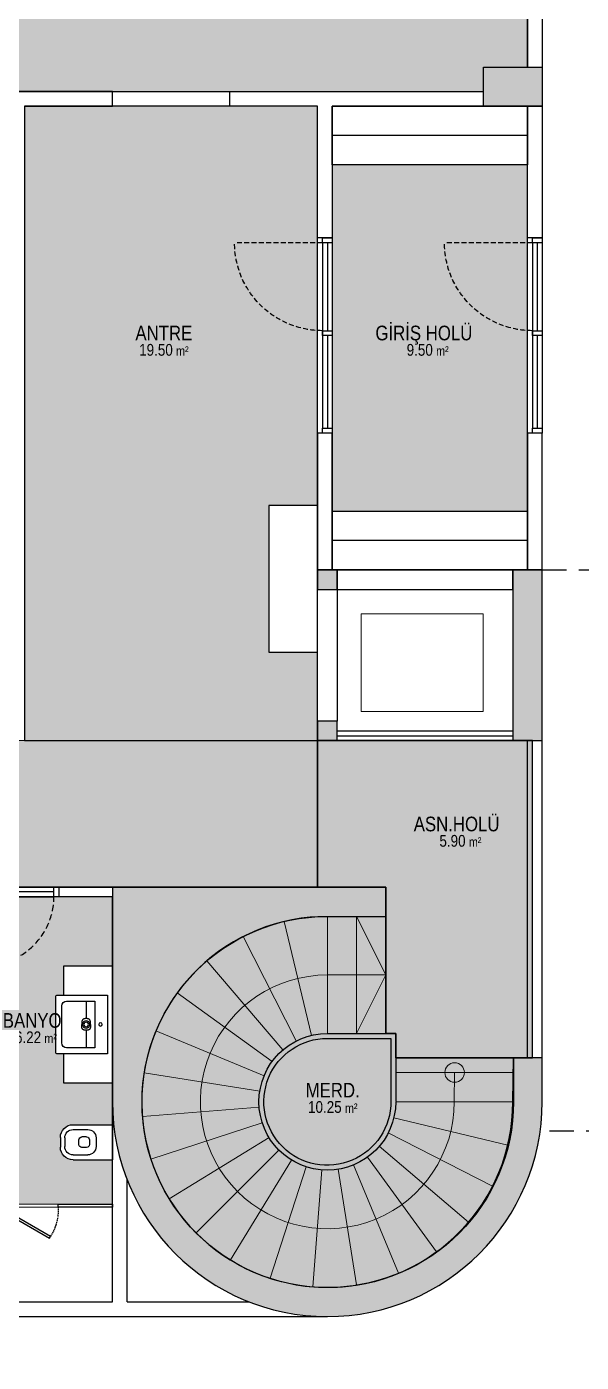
# Model space of a CAD drawing. Header units: metres. Extents: x 325971 to 582574, y 4156069 to 4412673.
# Drawn here: x 470194 to 470762, y 4266799 to 4268167 of the extents above; entities that cross this region are included whole.
import ezdxf
from ezdxf.enums import TextEntityAlignment as Align

# ---------------------------------------------------------------- set-up
doc = ezdxf.new("R2010")
doc.units = ezdxf.units.M
doc.linetypes.add('( Hidden )', pattern=[0.375, 0.25, -0.125])
doc.linetypes.add('GC5102G0200$0$HIDDEN', pattern=[9.524999999999995, 6.349999999999998, -3.174999999999998])
doc.layers.get('0').update_dxf_attribs({"color": 5, "lineweight": 0})
doc.layers.add('0_IFC_Area', color=100, linetype='Continuous', plot=False)
for name, color, linetype in [('0_IFC_Hatch', 250, 'Continuous'), ('0_IFC_Hatch_Structure', 251, 'Continuous'), ('0_IFC_Room_Text(No)_100', 12, 'Continuous'), ('0_IFC_Room_Text(No)_50', 12, 'Continuous'), ('0_IFC_Text_Explanation_100', 231, 'Continuous'), ('1_IFC_Concrete_Section', 50, 'Continuous'), ('1_IFC_Door', 83, 'Continuous'), ('2_IFC_Handrail', 181, 'Continuous'), ('2_IFC_Wall', 130, 'Continuous'), ('3_IFC_Window', 136, 'Continuous'), ('6_IFC_Furniture', 35, 'Continuous'), ('6_IFC_Furniture_WC', 64, 'Continuous'), ('6_IFC_Furniture_Wetspace', 64, 'Continuous')]:
    doc.layers.add(name, color=color, linetype=linetype)
doc.layers.add('1_IFC_Stair', color=210, linetype='Continuous', lineweight=13)
doc.styles.add('IFC_TEXT', font='ARIALN.TTF')

# ---------------------------------------------------------------- blocks, each defined once
blk = doc.blocks.new('*U203')
blk.add_wipeout([(0, -2.8421709430404007e-13), (200.00005551663054, -6.252776074688882e-13), (200.00005551663054, -60.000000000000284), (5.5516997406357405e-05, -59.999999999999915)]).dxf.layer = '6_IFC_Furniture'
at = {"layer": '6_IFC_Furniture', "transparency": 33554687}
blk.add_lwpolyline([(200.0000555166305, -3.766e-13), (200.0000555166305, -60.00000000000038), (5.55169972358e-05, -60), (0, 0)], close=True, dxfattribs=at)
blk.add_lwpolyline([(2.77584986179e-05, -30), (200.0000555166305, -30.00000000000037)], dxfattribs=at)
blk = doc.blocks.new('*U161')
blk.add_wipeout([(3.8141081404319266e-09, 120.60296805912638), (3.614772481341788e-09, -29.397031934528883), (100.00000000358567, -29.397031941247405), (100.0000000038141, 120.60296807141951)]).dxf.layer = '6_IFC_Furniture_WC'
at = {"layer": '6_IFC_Furniture_WC', "color": 252, "lineweight": 0, "true_color": 0x939598}
blk.add_lwpolyline([(100.0000000035856, -29.39703192222804), (3.6147725e-09, -29.39703193452441), (3.8103927e-09, 120.6029680591306), (100.0000000038104, 120.602968071427)], close=True, dxfattribs=at)
at = {"layer": '6_IFC_Furniture_WC'}
for points in [[(100.0000000003055, 65.00000001260196), (99.99999999195057, 120.602968071165), (96.99999999263451, 120.6029680712669), (97.00000000066937, 65.00000001239823)], [(95.2679491931485, 4.000000012540112), (65.26794919314851, 55.96152423960666), (67.00000000243016, 56.96152424046522), (97.00000000065482, 5.000000012394593)], [(100.0000000035856, -29.39703192222804), (99.99999999997088, 5.000000012296368), (97.00000000065482, 5.000000012398231), (97.00000000394945, -29.39703192243177)]]:
    blk.add_lwpolyline(points, close=True, dxfattribs=at)
at = {"layer": '6_IFC_Furniture_WC', "color": 252, "lineweight": 0, "true_color": 0x939598}
blk.add_lwpolyline([(97.0000000004277, 65.00000001241509), (97.0000000004277, 5.0000000123473)], dxfattribs=at)
at = {"layer": '6_IFC_Furniture_WC', "linetype": '( Hidden )', "ltscale": 5}
blk.add_arc((94.6004086507164, 13.95539684855248), 51.10097406901186, 87.30852421577877, 122.6914757824063, dxfattribs=at)
blk = doc.blocks.new('*U210')
blk.add_lwpolyline([(-60, 0), (60, 0)])
blk = doc.blocks.new('*U211')
at = {"layer": '1_IFC_Stair', "color": 0, "linetype": 'ByBlock', "lineweight": -2, "transparency": 16777216}
for p, rotation in [((460733.5585918145, 4281774.63675335), 94.49999999999972), ((460703.5860649904, 4281768.674847083), 107.9999999999997), ((460764.0947547145, 4281773.436984242), 80.99999999999979), ((460793.5071204667, 4281765.141839191), 67.49999999999982), ((460675.8334608461, 4281755.880721331), 121.4999999999997), ((460820.1703570572, 4281750.209709233), 53.99999999999987), ((460651.8343927049, 4281736.961381519), 134.9999999999997), ((460842.6110497872, 4281729.465746249), 40.4999999999999), ((460632.9150528932, 4281712.962313378), 148.4999999999996), ((460859.5891224037, 4281704.056264931), 26.99999999999997), ((460620.1209271409, 4281685.209709234), 161.9999999999996), ((460870.1663639109, 4281675.385397266), 13.49999999999996), ((460614.1590208738, 4281655.23718241), 175.4999999999996), ((460615.3587899818, 4281624.701019509), 188.9999999999995), ((460623.6539350327, 4281595.288653758), 202.4999999999995), ((460638.5860649905, 4281568.625417167), 215.9999999999995), ((460659.3300279763, 4281546.184724437), 229.4999999999995), ((460684.739509293, 4281529.20665182), 242.9999999999994), ((460713.410376958, 4281518.629410313), 256.4999999999994), ((460743.7582742592, 4281515.037499965), 269.9999999999994)]:
    blk.add_blockref('*U210', p, dxfattribs=dict(at, rotation=rotation))
blk.add_blockref('*U210', (460873.7582742592, 4281645.037499965), dxfattribs=at)
blk = doc.blocks.new('IFC_KLOZET')
blk.add_wipeout([(-18.00000001676412, 1.1368683772161603e-13), (18.0000000167638, 1.1368683772161603e-13), (18.0000000167638, -40.35066901128777), (18.00000002793754, -40.35066901128777), (17.95109845348605, -41.26678979272005), (17.901534672537217, -41.80562092652034), (17.595281568151925, -43.49941211996096), (16.509680735746855, -46.27619731116898), (15.178940692162485, -48.37979400387151), (14.466019824586988, -49.212214567955954), (14.192388183362638, -49.54305716671132), (12.920853656049477, -50.63602795963768), (12.189951411664897, -51.17534643816576), (11.50423681873964, -51.59559408066204), (10.02465351267451, -52.33396605432004), (8.684583071500876, -52.80021188546864), (7.643587531955228, -53.06747352280227), (6.849988898165909, -53.21558831620948), (6.194472552705115, -53.290867428023134), (5.313169028321597, -53.346896355295755), (-5.000000027940162, -53.350669011285845), (-6.458690194608753, -53.25735465362186), (-7.802039567906526, -53.02527796434463), (-9.492293207945071, -52.5281662219047), (-9.983191968814964, -52.33526489508628), (-10.977691660042744, -51.86968077971535), (-11.973018469284586, -51.281681481003886), (-13.436692413564685, -50.15020338936477), (-13.706881484574883, -49.95712098491792), (-14.201118257426302, -49.481803388141955), (-15.06010563415268, -48.49611067153187), (-15.974695597323315, -47.21616457333303), (-17.03403965279663, -45.04334704502467), (-17.497259500150342, -43.66800209852952), (-17.75672135692703, -42.48897659852921), (-17.898639616041688, -41.266903804560464), (-18.00000002793786, -40.35066901128777)]).dxf.layer = '6_IFC_Furniture_WC'
at = {"layer": '6_IFC_Furniture_WC'}
for p, q in [((-18.00000001676426, -40.35066901128766), (-18.00000001676426, 0)), ((18.00000001676335, -40.35066901128766), (18.00000001676335, 0)), ((-12.99999994225845, -40.35066901128766), (-12.99999994225845, -25.35066900895936)), ((-5.384205235168792, -26.54709500493527), (-5.384205235168792, -31.34709500586633)), ((4.500000039115093, -16.85066900681704), (-4.499999945983745, -16.85066900681704)), ((2.38420520909085, -23.54709500214131), (-2.38420520909176, -23.54709500214131)), ((5.384205235167883, -26.54709500493527), (5.384205235167883, -31.34709500586633)), ((13.0000000353898, -40.35066901128766), (13.0000000353898, -25.35066900895936)), ((-2.38420520909176, -34.34709500288636), (2.38420520909085, -34.34709500288636)), ((5.000000027939222, -53.35066901175378), (-5.000000027940131, -53.35066901175378)), ((4.500000039115093, -48.85066900756283), (-4.499999945983745, -48.85066900756283))]:
    blk.add_line(p, q, dxfattribs=at)
blk.add_lwpolyline([(18.00000001676335, 0), (-18.00000001676426, 0)], dxfattribs=at)
for centre, radius, start, end in [((-4.499999945983745, -25.35066900895936), 8.499999999998398, 90, 180), ((-2.38420520909176, -26.54709500493527), 2.999999999999435, 90, 180), ((2.38420520909085, -26.54709500493527), 2.999999999999435, 0, 90), ((4.500000039115093, -25.35066900895936), 8.499999999998398, 0, 90), ((-5.000000027940131, -40.35066901128766), 12.99999999999755, 180, 270), ((-4.499999945983745, -40.35066901128766), 8.499999999998398, 180, 270), ((-2.38420520909176, -31.34709500586633), 2.999999999999435, 180, 270), ((2.38420520909085, -31.34709500586633), 2.999999999999435, 270, 0), ((4.500000039115093, -40.35066901128766), 8.499999999998398, 270, 0), ((5.000000027939222, -40.35066901128766), 12.99999999999755, 270, 0)]:
    blk.add_arc(centre, radius, start, end, dxfattribs=at)
blk = doc.blocks.new('*U141')
blk.add_wipeout([(0, 1.1368683772161603e-13), (0, -49.99999999999986), (120, -49.99999999999986), (120, 1.1368683772161603e-13)]).dxf.layer = '6_IFC_Furniture_WC'
at = {"layer": '6_IFC_Furniture_WC'}
blk.add_lwpolyline([(0, 0), (120, 0), (120, -50), (0, -50)], close=True, dxfattribs=at)
blk = doc.blocks.new('IFC_VITRA_DOLAPLI LAVABO_53X60')
blk.add_wipeout([(-30, -2.842170943040401e-14), (-30, -52.00000000000006), (-29.9238795325104, -52.382683432365155), (-29.707106781186216, -52.70710678118664), (-29.382683432364733, -52.92387953251125), (-29.000000000000057, -53), (29.000000000000057, -53), (29.382683432365585, -52.92387953251125), (29.70710678118707, -52.70710678118664), (29.92387953251125, -52.382683432365155), (30, -52.00000000000006), (30, -2.842170943040401e-14)])
at = {"layer": '6_IFC_Furniture_Wetspace'}
for points in [[(30, 0), (-30, 0), (-30, -52, 0.4142135623730951), (-29, -53), (29, -53, 0.4142135623730951), (30, -52)], [(24, -13), (-24, -13), (-24, -42, 0.4142135623730951), (-19, -47), (19, -47, 0.4142135623730951), (24, -42)]]:
    blk.add_lwpolyline(points, format="xyb", close=True, dxfattribs=at)
for points in [[(-5.995459702542575, -22), (-24, -22)], [(24, -22), (5.995503034413559, -22)]]:
    blk.add_lwpolyline(points, dxfattribs=at)
for centre, radius in [((4.5475e-12, -7.249109854853486), 1.74999999999909), ((0, -22), 3.723425792966736), ((-7.3199626058e-06, -22), 2.301478794048307)]:
    blk.add_circle(centre, radius, dxfattribs=at)
for points, knots in [([(1.9268343749e-05, -17.49630081179975), (-0.0614837888497277, -17.49645482542428), (-0.1900752021683729, -17.49677683916843), (-0.3913276047460385, -17.49876561393512), (-0.6093025142981788, -17.50221037845494), (-0.8439677640690206, -17.50755456648494), (-1.187511417524547, -17.51793314414863), (-1.634052328297912, -17.53678418773688), (-2.020729613415824, -17.55968319898147), (-2.288914970714358, -17.57817022831932), (-2.477780492785313, -17.59240512540009), (-2.782253516428681, -17.62126261097182), (-3.199720816437547, -17.68010358162019), (-3.722502598670871, -17.80441281318235), (-4.231593448882449, -18.0119972386824), (-4.655297066999992, -18.28134196234805), (-4.958433114237777, -18.54252312506742), (-5.1900715073034, -18.80148778918283), (-5.360850337512601, -19.04223690893741), (-5.48336826970717, -19.2515177385726), (-5.56813298661018, -19.42135157248594), (-5.623373185085256, -19.54694804615474), (-5.654972443457154, -19.62556051007323), (-5.693756383155232, -19.72695174945147), (-5.758776635331741, -19.91598644791565), (-5.850830360226609, -20.26268648883752), (-5.906081196629202, -20.59228246420298), (-5.936686155873758, -20.84931983388697), (-5.949113541278165, -20.96802117382367), (-5.961255630296363, -21.10196802671726), (-5.974612431075001, -21.27895797391011), (-5.985511323267019, -21.48673372182566), (-5.991424465003547, -21.66739552127865), (-5.993186242248157, -21.76045305129128), (-5.993806562978534, -21.79321855281068), (-5.993806567122192, -21.79321877168559), (-5.993806571265849, -21.79321899056049), (-5.993806575409507, -21.79321920943539), (-5.995111474296209, -21.86214613962375), (-5.99641637318291, -21.9310730698121), (-5.997721272069611, -22.00000000000045)], [0, 0, 0, 0, 0.0212349553296008, 0.0443983281842819, 0.0694884766134174, 0.096503390205209, 0.1254406670464522, 0.1881559288294516, 0.2508090755329629, 0.2591741037995466, 0.2809712610543533, 0.3162015549688685, 0.3647580530801797, 0.4264255781008139, 0.5013326398231471, 0.5533183806652509, 0.5991229142384352, 0.6390491986515265, 0.6729814195986882, 0.7008653533260317, 0.722698880159692, 0.7384817385690214, 0.7482264269858306, 0.751949054191445, 0.775962604533056, 0.8172084186739897, 0.875651283121808, 0.8911564409809745, 0.906586192059926, 0.9168564796088462, 0.9375930609191975, 0.9678647535537788, 0.9886851986500667, 1, 1, 1, 1.000000075583367, 1.000000075583367, 1.000000075583367, 1.023802391115183, 1.023802391115183, 1.023802391115183, 1.023802391115183]), ([(-5.99547237016759, -21.99524357321843), (-5.99537407939897, -22.0321982660671), (-5.995177463929394, -22.10612041125751), (-5.993616678322723, -22.21701731982193), (-5.991089051320159, -22.32794465301595), (-5.987474159141129, -22.43890326475412), (-5.982763975874149, -22.54989400453815), (-5.976920593862814, -22.66091774590041), (-5.96991315048217, -22.77197526412692), (-5.961712509467361, -22.88306769697556), (-5.952275547951103, -22.99419482092526), (-5.94161721439832, -23.10532232003061), (-5.929557213668886, -23.21633986169809), (-5.915699793673411, -23.32709097104862), (-5.899957083813205, -23.43747482126946), (-5.882155023141422, -23.54742618770888), (-5.862141204614999, -23.65688220341417), (-5.839757416849352, -23.76577940618336), (-5.814846569114706, -23.87405433364529), (-5.787252412376801, -23.98164385164591), (-5.756813742751546, -24.08848315082332), (-5.723387167830878, -24.19451564127849), (-5.686768060327267, -24.29963682891412), (-5.646802098936859, -24.40369550321793), (-5.603497359536049, -24.50654178406012), (-5.556831251124094, -24.60798905068259), (-5.506791591738874, -24.70785401922967), (-5.453363359389186, -24.80595242769823), (-5.396532143720833, -24.90210014945524), (-5.336283524437931, -24.99611315054381), (-5.272602104676479, -25.08780645380375), (-5.205482078772547, -25.17699016470487), (-5.134918512757394, -25.26344735916109), (-5.061023278322863, -25.34705277725607), (-4.983927514006609, -25.42772051334805), (-4.903742130873069, -25.50537520115631), (-4.820579466711023, -25.57994348708917), (-4.734551386670318, -25.65135145660361), (-4.645769646173903, -25.71952573700583), (-4.554346709604033, -25.78439123925364), (-4.460392126127771, -25.84587908354024), (-4.268770081886032, -25.96124695627987), (-3.966899667236248, -26.10711390915276), (-3.543583741357906, -26.24775995758), (-3.108129213402207, -26.34226273885906), (-2.666221400861104, -26.40055985339177), (-2.309027688738751, -26.42931359419617), (-1.976223360323274, -26.45191192771335), (-1.682864469672495, -26.46941045171025), (-1.374104184673342, -26.48438067444977), (-1.08465714921931, -26.49589817589049), (-0.8071128849533123, -26.50455495574761), (-0.5173604038091071, -26.51078213838082), (-0.2509016764042826, -26.51432304653599), (-0.0810282259608357, -26.51485151865836), (1.94921176444e-05, -26.51510365611375)], [0, 0, 0, 0, 0.0124438940510626, 0.0248920846544651, 0.037345769150034, 0.0498062431478201, 0.0622749029851304, 0.0747532480681365, 0.0872428830862346, 0.099745520087055, 0.1122629803997927, 0.1247971963944686, 0.1373369608700904, 0.1498650516969101, 0.1623799518520216, 0.1748811636406772, 0.1873692461611463, 0.1998459062813405, 0.2123140890096674, 0.2247780659246576, 0.2372435200183871, 0.2497176250033635, 0.2622099333292449, 0.2747218084346333, 0.2872470421497928, 0.2997802017175411, 0.3123167842414514, 0.3248533130837252, 0.3373874373588412, 0.3499180340025276, 0.3624453115912973, 0.374970914739291, 0.3874946340561988, 0.4000143979025218, 0.4125346313921105, 0.4250595098950308, 0.4375928327144618, 0.4501380746423366, 0.4626984382880807, 0.4752769068876323, 0.4878762973387511, 0.5004993132417545, 0.5505841849454517, 0.6003522535897308, 0.6503780167082304, 0.7003983585583127, 0.75033837439731, 0.7710264580280494, 0.8127244129193433, 0.8492951662604649, 0.8751171947189286, 0.9102677115003448, 0.9427976939362444, 0.9727084110946908, 1, 1, 1, 1]), ([(2.45276096393e-05, -17.49630084825367), (0.0563090846362684, -17.49643324365661), (0.167415065358, -17.49669459280449), (0.3318758956002057, -17.49814900535603), (0.4919434257481044, -17.50029728226673), (0.6476173432938594, -17.50314057624109), (0.7988995705336494, -17.50659357333234), (0.9457946538095711, -17.51061439187379), (1.133485965397085, -17.51659567795923), (1.362423853051041, -17.52532836418595), (1.637374996296784, -17.53813504118489), (1.908792109221394, -17.553218005502), (2.180675329516816, -17.57029288708918), (2.449699616119687, -17.58982178467886), (2.709977696925307, -17.61445171857394), (2.980559651843577, -17.64848671118398), (3.33805057047175, -17.70966711230176), (3.697849659154599, -17.80451103642735), (4.036270625658289, -17.93475109495102), (4.282320345599146, -18.0526146957568), (4.519230284342484, -18.19368485870382), (4.813093910766838, -18.40726117182976), (5.141229321029641, -18.72429037450092), (5.402455635274236, -19.09810626835588), (5.570275468613544, -19.4200636900573), (5.67797289785085, -19.6755440295592), (5.763146328036782, -19.93219718262025), (5.831095746318169, -20.19336330329861), (5.882714486013355, -20.45104856546732), (5.922134540033766, -20.71658024463159), (5.946796997949604, -20.93867358212356), (5.962520090043653, -21.11738748337848), (5.972747775681455, -21.25692195808278), (5.981672564586915, -21.41161441251643), (5.989480841339172, -21.59220821229292), (5.992320468709294, -21.72283356555908), (5.993850547883084, -21.79321855155468)], [0, 0, 0, 0, 0.0194326115362121, 0.0383600667144663, 0.056783004893224, 0.0747017709888953, 0.0921162493115008, 0.1090276205151894, 0.1254370877646318, 0.1569506683486159, 0.18812650971766, 0.220467658884365, 0.2508027699416388, 0.2821805163734812, 0.3135909054905586, 0.3410564583619223, 0.3763159281343518, 0.4387756280463118, 0.4690863587083989, 0.5014121304863208, 0.5328488095858308, 0.5641465417197792, 0.626695565446085, 0.689351020801489, 0.7206599801458105, 0.7519388122075709, 0.7849680358134665, 0.8139343531804974, 0.8450615562482973, 0.8756556496261246, 0.9065887148475207, 0.9221981191464433, 0.9375947455312118, 0.9548913168172569, 0.9756940444198091, 1, 1, 1, 1]), ([(5.995516339292407, -21.99524357321843), (5.995410655353225, -22.03307106604098), (5.99519942666393, -22.10867623151898), (5.993572097421747, -22.22160833301223), (5.990981541709516, -22.33346440481273), (5.987319188339824, -22.44388217540154), (5.982159417313596, -22.56416454292685), (5.975121389261403, -22.69333909693705), (5.966172219093095, -22.82624512231905), (5.955023738714771, -22.96458643038977), (5.937362832589315, -23.15385070032971), (5.908798792220295, -23.39063232173521), (5.863383075517958, -23.66072872705718), (5.804049299277721, -23.92772598682404), (5.726677274760731, -24.19452066250278), (5.62741166613614, -24.45906390783966), (5.50871907891269, -24.71140901049421), (5.368907265669804, -24.95285716210219), (5.207431760516556, -25.18082603526182), (5.02406829910069, -25.39198460387434), (4.821488149454125, -25.58457220127775), (4.601266115742873, -25.75655944202345), (4.36593216154597, -25.90691037335091), (4.159190979109553, -26.01391241710553), (3.989236789602728, -26.08852099269325), (3.817475582433871, -26.15578687799598), (3.597342197593206, -26.22758054317728), (3.330881354449957, -26.29491102055954), (3.056684230060454, -26.3470623901294), (2.780566773978534, -26.38550786208543), (2.500058804296713, -26.41411140403852), (2.198332664983354, -26.43729610063065), (1.865863014444585, -26.45899724054516), (1.495846492667624, -26.4791153335409), (1.156038043483931, -26.49346938455756), (0.8406787244475707, -26.50357884477307), (0.5324836651607256, -26.51072242966348), (0.2481105999077044, -26.51438875061013), (0.0626117953552239, -26.51492329587973), (2.20961765081e-05, -26.51510365837657)], [0, 0, 0, 0, 0.012738003601395, 0.0254592307938195, 0.0380319235337469, 0.050414089084248, 0.0626611473052357, 0.0785724831027691, 0.0939756307854064, 0.1075159614722992, 0.1253074710082944, 0.157983920508981, 0.1878027569021839, 0.2175004494845351, 0.2500398560890576, 0.2812608127628924, 0.3125507785512961, 0.3438374791786948, 0.37509331541419, 0.4064789913807988, 0.437860428215051, 0.4690727008075596, 0.5004262701558917, 0.53176644581714, 0.547352784541913, 0.5629141004380938, 0.5938672203132423, 0.6252487989268133, 0.6554003736580535, 0.6878107422860747, 0.7190947458595903, 0.7503345094083734, 0.7897088987241186, 0.8312872869413928, 0.875115198971917, 0.9042350726747418, 0.9375349235873901, 0.9789234741905241, 0.9999999999999998, 0.9999999999999998, 0.9999999999999998, 0.9999999999999998])]:
    blk.add_open_spline(points, degree=3, knots=knots, dxfattribs=at)
blk = doc.blocks.new('*U36')
at = {"layer": '1_IFC_Door'}
for points in [[(0, 75), (-10.00000000000818, 75), (-10.00000000000818, 80), (0, 80), (0, 75)], [(-5, 75), (-5, 5), (0, 5), (0, 75)]]:
    blk.add_lwpolyline(points, dxfattribs=at)
blk.add_lwpolyline([(-10.00000000000818, 5), (0, 5), (0, 0), (-10.00000000000818, 0)], close=True, dxfattribs=at)
at = {"layer": '1_IFC_Door', "linetype": 'GC5102G0200$0$HIDDEN'}
blk.add_lwpolyline([(0, 5), (70, 5)], dxfattribs=at)
blk.add_arc((0, 5), 70, 0, 90, dxfattribs=at)
blk = doc.blocks.new('*U196')
blk.add_wipeout([(-1.1641718431285118e-10, -5.684341886080802e-14), (-199.99999999985883, -8.526512829121202e-14), (-199.99999999985883, -10.000000000000199), (-1.1641274431285118e-10, -10.000000000000142)]).dxf.layer = '3_IFC_Window'
at = {"layer": '3_IFC_Window'}
for points in [[(-194.9999999998591, -9.99999999999991), (-194.9999999998591, 9.14e-14), (-199.9999999998591, 9.14e-14), (-199.9999999998591, -9.99999999999991)], [(-95.00000000011639, -9.999999999999938), (-95.00000000011639, 6.24e-14), (-100.0000000001164, 6.24e-14), (-100.0000000001164, -9.999999999999938)], [(-1.164153e-10, -10), (-1.164153e-10, 0), (-5.000000000116415, 0), (-5.000000000116415, -10)]]:
    blk.add_lwpolyline(points, close=True, dxfattribs=at)
for points in [[(-5.000000000116415, 0), (-194.9999999998591, 9.14e-14)], [(-100.0000000001164, -5), (-194.9999999998591, -4.999999999999908)], [(-5.000000000116415, -10), (-194.9999999998591, -9.99999999999991)], [(-5.000000000116415, -5), (-95.00000000011639, -4.999999999999937)]]:
    blk.add_lwpolyline(points, dxfattribs=at)
at = {"layer": '3_IFC_Window', "linetype": '( Hidden )', "ltscale": 20}
blk.add_lwpolyline([(-5.000000000116415, -10), (-5.000000000116415, -100)], dxfattribs=at)
blk.add_arc((-5.00000000011655, -10.00000000000016), 89.99999999999984, 179.9999999999999, 270.0000000000001, dxfattribs=at)
blk = doc.blocks.new('*U204')
blk.add_wipeout([(0, 0), (150.00000000000003, 0), (150.00000000000003, -49.99999999995646), (0, -49.99999999995646)]).dxf.layer = '6_IFC_Furniture'
at = {"layer": '6_IFC_Furniture', "transparency": 33554687}
blk.add_lwpolyline([(0, -49.99999999995635), (0, 0), (150, 0), (150, -49.99999999995635)], close=True, dxfattribs=at)
blk = doc.blocks.new('0_IFC_ROOM_TEXT_50')
at = {"layer": '0_IFC_Room_Text(No)_100', "insert": (13.22331008536275, -38.4527325964882), "char_height": 9.625, "attachment_point": 1, "style": 'IFC_TEXT'}
blk.add_mtext_dynamic_manual_height_columns('m²', width=16.69487349254196, gutter_width=6.875, heights=[0], dxfattribs=at)
at = {"layer": '0_IFC_Room_Text(No)_100', "style": 'IFC_TEXT'}
blk.add_attdef('ROOM_NAME', text='', height=13.475, dxfattribs=at).set_placement((0.6849643505411223, -24.84347337583313), align=Align.MIDDLE_CENTER)
blk.add_attdef('AREA', text='', height=9.625, dxfattribs=at).set_placement((9.849994887597857, -48.09824016774655), align=Align.RIGHT)
at = {"layer": '0_IFC_Text_Explanation_100', "style": 'IFC_TEXT', "flags": 1}
for tag, p in [('DÖŞEME:', (-41.0869077196694, -62.82120696248603)), ('DUVAR:', (-41.0869077196694, -73.915108784131)), ('TAVAN:', (-41.0869077196694, -85.1803092295013))]:
    blk.add_attdef(tag, p, '', height=7.700000000000002, dxfattribs=at)
blk = doc.blocks.new('A$C329c9356')
at = {"layer": '0_IFC_Area'}
for points in [[(-1344.207294926105, -564.9998443443328), (-1319.207294926164, -565.0000000009312), (-1319.207294926164, -589.9998443443328), (-994.9999999991268, -589.9998443443328), (-994.9999999991268, -564.9998443443328), (-934.9999999991268, -564.9998443443328), (-934.9999999991268, -589.9998443443328), (-59.99999999988358, -589.9998443443328), (-59.99999999988358, -564.9998443443328), (-14.99999999976717, -564.9998443443328), (-14.99999999988358, -40), (-60, -40), (-60, -15.00000000186264), (-950.0000000018626, -15.00000000093132), (-950.0000000018626, -40.00000000279396), (-1010.000000001746, -40.00000000279396), (-1010.000000001746, -15.00000000279397), (-1299.207294926164, -15.00000000186264), (-1299.207294926164, -40.00000000279396), (-1344.207294926105, -40.00000000279396)], [(-530.0000000003492, -1255.000000003725), (-230.0000000000582, -1255.000000003725), (-229.9999999993597, -604.9993585692717), (-229.9999999993597, -604.9993585692717), (-529.9999999995925, -604.9998443443328)], [(-214.9999999987194, -1080.000000000931), (-14.99999999947613, -1080.000000000931), (-14.99999999965075, -604.9993585692717), (-14.99999999965075, -604.9993585692717), (-214.9999999988359, -604.9998443443328)], [(-985.0001225291634, -1405.000000004656), (-230, -1405.000000004656), (-229.9999999991269, -1255.000000001863), (-985.0001225126908, -1255.305810401216)], [(-159.9943784890929, -1555.000000004656), (-150.003017855226, -1555.000000004656), (-150.003017855226, -1579.998949741945), (-10.00000307778828, -1579.998949743807), (-10.00000265560811, -1255.000000002794), (-229.9999999995343, -1255.000000002794), (-229.9999999995343, -1405.000000004656), (-159.9999999998253, -1405.000000003725)], [(-590.0000000116997, -1830.000000004656), (-439.9999987746705, -1830.000000004656), (-439.9999987746705, -1415.000000002794), (-589.9999999961001, -1415.305810402147)]]:
    blk.add_lwpolyline(points, close=True, dxfattribs=at)
blk.add_lwpolyline([(-150.003017855226, -1555.000000004656), (-159.9943784890929, -1555.000000004656), (-159.9999999998253, -1435.000000005588), (-237.423675389553, -1435.839279370382, 2.265710882345429), (-29.99999999935972, -1625.000000004656), (-29.39348021266051, -1579.998949742876), (-150.003017855226, -1579.998949741945)], format="xyb", close=True, dxfattribs=at)
ref = blk.add_blockref('0_IFC_ROOM_TEXT_50', (-388.1245337278233, -812.5304464669898))
ref.add_attrib('ROOM_NAME', 'ANTRE', dxfattribs={"layer": '0_IFC_Room_Text(No)_50', "height": 14.99999999999998, "style": 'IFC_TEXT'}).set_placement((-387.4395693770493, -837.3739198427648), align=Align.MIDDLE_CENTER)
ref.add_attrib('AREA', '19.50', dxfattribs={"layer": '0_IFC_Room_Text(No)_100', "height": 11.99999999999999, "style": 'IFC_TEXT'}).set_placement((-378.274538840109, -860.6286866348236), align=Align.RIGHT)
ref = blk.add_blockref('0_IFC_ROOM_TEXT_50', (-121.8326828157296, -812.5304464669898))
ref.add_attrib('ROOM_NAME', 'GİRİŞ HOLÜ', dxfattribs={"layer": '0_IFC_Room_Text(No)_50', "height": 14.99999999999998, "style": 'IFC_TEXT'}).set_placement((-121.1477184649557, -837.3739198427648), align=Align.MIDDLE_CENTER)
ref.add_attrib('AREA', '9.50', dxfattribs={"layer": '0_IFC_Room_Text(No)_100', "height": 11.99999999999999, "style": 'IFC_TEXT'}).set_placement((-111.9826879280154, -860.6286866348236), align=Align.RIGHT)
ref = blk.add_blockref('0_IFC_ROOM_TEXT_50', (-88.30080420727609, -1315.540935899131))
ref.add_attrib('ROOM_NAME', 'ASN.HOLÜ', dxfattribs={"layer": '0_IFC_Room_Text(No)_50', "height": 14.99999999999998, "style": 'IFC_TEXT'}).set_placement((-87.61583985650213, -1340.384409274906), align=Align.MIDDLE_CENTER)
ref.add_attrib('AREA', '5.90', dxfattribs={"layer": '0_IFC_Room_Text(No)_100', "height": 11.99999999999999, "style": 'IFC_TEXT'}).set_placement((-78.45080931956181, -1363.639176066965), align=Align.RIGHT)
ref = blk.add_blockref('0_IFC_ROOM_TEXT_50', (-522.9518103282898, -1516.793633195571))
ref.add_attrib('ROOM_NAME', 'BANYO', dxfattribs={"layer": '0_IFC_Room_Text(No)_50', "height": 14.99999999999998, "style": 'IFC_TEXT'}).set_placement((-522.2668459775158, -1541.637106571346), align=Align.MIDDLE_CENTER)
ref.add_attrib('AREA', '6.22', dxfattribs={"layer": '0_IFC_Room_Text(No)_100', "height": 11.99999999999999, "style": 'IFC_TEXT'}).set_placement((-513.1018154405755, -1564.891873363405), align=Align.RIGHT)
ref = blk.add_blockref('0_IFC_ROOM_TEXT_50', (-215.1974933909369, -1588.225960295647))
ref.add_attrib('ROOM_NAME', 'MERD.', dxfattribs={"layer": '0_IFC_Room_Text(No)_50', "height": 14.99999999999998, "style": 'IFC_TEXT'}).set_placement((-214.5125290401629, -1613.069433671422), align=Align.MIDDLE_CENTER)
ref.add_attrib('AREA', '10.25', dxfattribs={"layer": '0_IFC_Room_Text(No)_100', "height": 11.99999999999999, "style": 'IFC_TEXT'}).set_placement((-205.3474985032226, -1636.324200463481), align=Align.RIGHT)
blk = doc.blocks.new('A$C72af3929')
at = {"layer": '0_IFC_Hatch', "true_color": 0x939598}
h = blk.add_hatch(color=252, dxfattribs=at)
h.dxf.hatch_style = 1
h.paths.add_polyline_path([(184.6707065342925, -1765.00000077486), (229.6693707285449, -1764.999999999069), (229.6728422351298, -1790.000056360848), (699.2072937026969, -1789.999943641945), (699.2072961512604, -1375), (334.2071601520875, -1375.000000001862), (334.2071601538337, -1395.000000005588), (184.6707065592636, -1395.000000003725)])
h.paths.add_polyline_path([(-44.99999999994179, -524.9998443415388), (-20, -524.9999999981374), (-20, -549.9998443415388), (304.2072949270369, -549.9998443415388), (304.2072949270369, -524.9998443415388), (364.2072949270369, -524.9998443415388), (364.2072949270369, -549.9998443415388), (1239.20729492628, -549.9998443415388), (1239.20729492628, -524.9998443415388), (1284.207294926396, -524.9998443415388), (1284.20729492628, 2.7939677e-09), (1239.207294926164, 2.7939677e-09), (1239.207294926164, 25.00000000093133), (349.2072949243011, 25.00000000186265), (349.2072949243011, 0), (289.2072949244175, 0), (289.2072949244175, 25), (0, 25.00000000093133), (0, 0), (-44.99999999994179, 0)])
h.paths.add_polyline_path([(769.2072949258145, -1215.000000000931), (1069.207294926105, -1215.000000000931), (1069.207294926804, -564.9993585664779), (769.2072949265711, -564.9998443415388)])
h.paths.add_polyline_path([(1139.212916437071, -1515.000000001863), (1149.204277070937, -1515.000000001863), (1149.204277070937, -1539.998949739151), (1289.207291848375, -1539.998949741013), (1289.207292270555, -1215), (1069.207294926629, -1215), (1069.207294926629, -1365.000000001862), (1139.207294926338, -1365.000000000931)])
h.paths.add_polyline_path([(314.2071723970003, -1365.000000001862), (1069.207294926163, -1365.000000001862), (1069.207294927037, -1214.999999999069), (314.207172413473, -1215.305810398422)])
at = {"layer": '0_IFC_Hatch', "true_color": 0xc7c8ca}
h = blk.add_hatch(color=9, dxfattribs=at)
h.dxf.hatch_style = 1
edge = h.paths.add_edge_path()
edge.add_line((1149.204277070937, -1515.000000001863), (1139.212916437071, -1515.000000001863))
edge.add_line((1139.212916437071, -1515.000000001863), (1139.207294926338, -1395.000000002794))
edge.add_line((1139.207294926338, -1395.000000002794), (1061.783619536611, -1395.839279367588))
edge.add_arc((1079.221697330009, -1585.022897213697), 189.9855989766003, 95.26638075918343, 360.0069053318517)
edge.add_line((1269.207294926804, -1585.000000001862), (1269.813814713503, -1539.998949740082))
edge.add_line((1269.813814713503, -1539.998949740082), (1149.204277070937, -1539.998949739151))
edge.add_line((1149.204277070937, -1539.998949739151), (1149.204277070937, -1515.000000001863))
h.paths.add_polyline_path([(709.207294914464, -1790.000000001862), (859.2072961514931, -1790.000000001862), (859.2072961514931, -1375), (709.2072949300637, -1375.305810399353)])
h.paths.add_polyline_path([(1084.207294927444, -1039.999999998137), (1284.207294926688, -1039.999999998137), (1284.207294926513, -564.9993585664779), (1084.207294927328, -564.9998443415388)])
h.paths.add_polyline_path([(-45, -929.9998443415388), (759.2072949266293, -929.9998443415388), (759.2072949266293, -1199.999806095846), (759.2072949266293, -1205.000000000931), (349.2080178671749, -1205.000000000931), (349.2080178671749, -1174.999806093983), (289.2080178672913, -1174.999806093983), (289.2080178672913, -1199.999806093983), (-20, -1199.999806094915), (-20, -1155.000013877637), (-45, -1155.000013877637)])
h.paths.add_polyline_path([(-45, -914.9998443415388), (759.2072949266293, -914.9998443415388), (759.2072949266293, -564.9998443406075), (-20, -564.9998443415388), (-20, -589.99984434247), (-45, -589.99984434247)])
at = {"layer": '0_IFC_Area'}
for points in [[(-44.99999999994179, -524.9998443415388), (-20, -524.9999999981374), (-20, -549.9998443415388), (304.2072949270369, -549.9998443415388), (304.2072949270369, -524.9998443415388), (364.2072949270369, -524.9998443415388), (364.2072949270369, -549.9998443415388), (1239.20729492628, -549.9998443415388), (1239.20729492628, -524.9998443415388), (1284.207294926396, -524.9998443415388), (1284.20729492628, 2.7939677e-09), (1239.207294926164, 2.7939677e-09), (1239.207294926164, 25.00000000093133), (349.2072949243011, 25.00000000186265), (349.2072949243011, 0), (289.2072949244175, 0), (289.2072949244175, 25), (0, 25.00000000093133), (0, 0), (-44.99999999994179, 0)], [(769.2072949258145, -1215.000000000931), (1069.207294926105, -1215.000000000931), (1069.207294926804, -564.9993585664779), (1069.207294926804, -564.9993585664779), (769.2072949265711, -564.9998443415388)], [(1084.207294927444, -1039.999999998137), (1284.207294926688, -1039.999999998137), (1284.207294926513, -564.9993585664779), (1284.207294926513, -564.9993585664779), (1084.207294927328, -564.9998443415388)], [(314.2071723970003, -1365.000000001862), (1069.207294926163, -1365.000000001862), (1069.207294927037, -1214.999999999069), (314.207172413473, -1215.305810398422)], [(1139.212916437071, -1515.000000001863), (1149.204277070937, -1515.000000001863), (1149.204277070937, -1539.998949739151), (1289.207291848375, -1539.998949741013), (1289.207292270555, -1215), (1069.207294926629, -1215), (1069.207294926629, -1365.000000001862), (1139.207294926338, -1365.000000000931)], [(709.207294914464, -1790.000000001862), (859.2072961514931, -1790.000000001862), (859.2072961514931, -1375), (709.2072949300637, -1375.305810399353)]]:
    blk.add_lwpolyline(points, close=True, dxfattribs=at)
blk.add_lwpolyline([(1149.204277070937, -1515.000000001863), (1139.212916437071, -1515.000000001863), (1139.207294926338, -1395.000000002794), (1061.783619536611, -1395.839279367588, 2.265710882345429), (1269.207294926804, -1585.000000001862), (1269.813814713503, -1539.998949740082), (1149.204277070937, -1539.998949739151)], format="xyb", close=True, dxfattribs=at)

msp = doc.modelspace()

# ---------------------------------------------------------------- hatches: boundary and pattern name
at = {"layer": '0_IFC_Hatch_Structure'}
h = msp.add_hatch(color=256, dxfattribs=at)
h.dxf.hatch_style = 1
h.paths.add_polyline_path([(470491.5627847694, 4267590.472921675), (470511.5627847694, 4267590.472921675), (470511.5627847694, 4267610.472921675), (470491.5627847694, 4267610.472921675)])
h = msp.add_hatch(color=256, dxfattribs=at)
h.dxf.hatch_style = 1
h.paths.add_polyline_path([(470691.5627847694, 4267435.472921674), (470721.5627847694, 4267435.472921674), (470721.5627847694, 4267610.472921673), (470691.5627847694, 4267610.472921673)])
h = msp.add_hatch(color=256, dxfattribs=at)
h.dxf.hatch_style = 1
h.paths.add_polyline_path([(470491.5627847694, 4267435.472921672), (470511.5627847694, 4267435.472921672), (470511.5627847694, 4267455.472921672), (470491.5627847694, 4267455.472921672)])

# ---------------------------------------------------------------- linework, layer by layer
msp.add_circle((454272.4685236662, 4284370.754810132, -128301.8247070312), 128301.8907024693)
at = {"layer": '0_IFC_Hatch_Structure', "linetype": '( Hidden )', "ltscale": 100}
msp.add_lwpolyline([(470721.5627847694, 4267610.472921673), (471991.5627847692, 4267610.472921672), (471991.5627847692, 4267035.472921672), (470721.5627847696, 4267035.472921671)], dxfattribs=at)
at = {"layer": '1_IFC_Concrete_Section'}
for points in [[(470491.5627847694, 4267590.472921675), (470511.5627847694, 4267590.472921675), (470511.5627847694, 4267610.472921675), (470491.5627847694, 4267610.472921675)], [(470691.5627847694, 4267435.472921674), (470721.5627847694, 4267435.472921674), (470721.5627847694, 4267610.472921673), (470691.5627847694, 4267610.472921673)], [(470491.5627847694, 4267435.472921672), (470511.5627847694, 4267435.472921672), (470511.5627847694, 4267455.472921672), (470491.5627847694, 4267455.472921672)]]:
    msp.add_lwpolyline(points, close=True, dxfattribs=at)
at = {"layer": '1_IFC_Stair'}
msp.add_lwpolyline([(470661.19189026, 4267565.472921673), (470661.19189026, 4267465.472921673), (470536.1918902601, 4267465.472921673), (470536.1918902601, 4267565.472921673)], close=True, dxfattribs=at)
for points in [[(470501.5627847696, 4267135.472921672), (470501.5627847696, 4267255.472921672)], [(470531.5627847696, 4267135.472921672), (470531.5627847696, 4267255.47292167)], [(470531.5627847696, 4267135.472921672), (470561.5627847696, 4267195.47292167), (470531.5627847693, 4267255.47292167)], [(470561.5627847696, 4267135.472921672), (470561.5627847696, 4267255.47292167)], [(470571.5627847694, 4267095.472921671), (470692.1693045562, 4267095.472921671)]]:
    msp.add_lwpolyline(points, dxfattribs=at)
msp.add_lwpolyline([(470561.5627847696, 4267195.472921671), (470501.5627847696, 4267195.472921671, 2.414213562374623), (470631.5627847696, 4267065.472921671), (470631.8660446629, 4267095.472921671)], format="xyb", dxfattribs=at)
msp.add_circle((470631.8660446628, 4267095.472921671), 10, dxfattribs=at)
at = {"layer": '2_IFC_Handrail'}
for points in [[(470571.5627847694, 4267065.47292167, -2.414213562348962), (470501.5627847696, 4267135.472921672), (470571.5597669136, 4267135.472921672)], [(470566.5597669137, 4267066.099269923, -2.430759980710714), (470501.5627847696, 4267130.472921671), (470566.5597669137, 4267130.472921671), (470566.5597669137, 4267105.473971933)]]:
    msp.add_lwpolyline(points, format="xyb", dxfattribs=at)
for points in [[(470571.5597669136, 4267135.472921672), (470571.5597669136, 4267066.099269924)], [(470566.5597669137, 4267105.473971933), (470566.5597669137, 4267066.099269924)]]:
    msp.add_lwpolyline(points, dxfattribs=at)
at = {"layer": '2_IFC_Wall'}
for points in [[(470706.5627847691, 4268650.472921676), (470706.5627847691, 4268125.473077332)], [(470721.5627847689, 4268650.472921676), (470721.562784769, 4268125.473077332)], [(470191.5627847692, 4268085.473077332), (470281.5627847697, 4268085.473077332), (470281.5627847697, 4268100.473077332), (469786.5627847698, 4268100.473077332)], [(470706.5627847697, 4267110.473971933), (470706.5627847697, 4267435.472921674)], [(470721.5627847697, 4267110.473971933), (470721.5627847697, 4267435.472921674)], [(470296.5627847699, 4266860.472921671), (470296.5627847699, 4266985.629324558)], [(470296.5627847699, 4266860.472921671), (470421.7191876562, 4266860.472921671)]]:
    msp.add_lwpolyline(points, dxfattribs=at)
for points in [[(470511.5627847694, 4267590.472921675), (470691.5627847694, 4267590.472921675), (470691.5627847694, 4267610.472921673), (470511.5627847694, 4267610.472921673)], [(470511.5627847694, 4267455.472921672), (470491.5627847694, 4267455.472921672), (470491.5627847694, 4267590.472921675), (470511.5627847694, 4267590.472921675)]]:
    msp.add_lwpolyline(points, close=True, dxfattribs=at)
at = {"layer": '3_IFC_Window'}
for points in [[(470511.5627847692, 4267445.472921671), (470691.5627847691, 4267445.472921675)], [(470511.5627847693, 4267440.472921672), (470691.5627847693, 4267440.472921675)], [(470511.5627847694, 4267435.472921672), (470691.5627847694, 4267435.472921675)]]:
    msp.add_lwpolyline(points, dxfattribs=at)

# ---------------------------------------------------------------- block references
msp.add_blockref('A$C72af3929', (469422.3554898427, 4268650.472921673))
at = {"layer": '1_IFC_Stair', "rotation": 90}
msp.add_blockref('*U211', (4752146.600284734, 3806321.714647412), dxfattribs=at)

# ---------------------------------------------------------------- next in the draw order: block references
at = {"rotation": 180}
msp.add_blockref('*U203', (470706.5628402867, 4268025.473081394), dxfattribs=at)

# ---------------------------------------------------------------- next in the draw order: hatches: boundary and pattern name
at = {"layer": '0_IFC_Hatch_Structure'}
h = msp.add_hatch(color=256, dxfattribs=at)
h.dxf.hatch_style = 1
h.paths.add_polyline_path([(470491.562784771, 4266283.222091031), (470511.5627847709, 4266283.222091031), (470511.5627847709, 4266303.222091031), (470491.562784771, 4266303.222091031)])
h.paths.add_polyline_path([(470491.562784771, 4266128.222091029), (470511.5627847709, 4266128.222091029), (470511.5627847709, 4266148.222091028), (470491.562784771, 4266148.222091028)])
edge = h.paths.add_edge_path()
edge.add_arc((470501.5627847699, 4267065.472921671), 220.000000000291, 180, 269.9999999999242)
edge.add_arc((470501.5627847696, 4267065.472921671), 220, 270, 360)
edge.add_line((470721.5627847696, 4267065.472921671), (470721.5627847697, 4267110.473971933))
edge.add_line((470721.5627847697, 4267110.473971933), (470692.1693045563, 4267110.473971933))
edge.add_line((470692.1693045563, 4267110.473971933), (470692.1693045561, 4267065.473971934))
edge.add_arc((470501.9913768033, 4267065.29539302), 190.1780115964277, -269.8708760531241, 0.05380127549011604, ccw=False)
edge.add_line((470501.5627847694, 4267255.47292167), (470561.5627847691, 4267255.47292167))
edge.add_line((470561.5627847691, 4267255.47292167), (470561.5627847691, 4267285.472921671))
edge.add_line((470561.5627847691, 4267285.472921671), (470281.5627847695, 4267285.47292167))
edge.add_line((470281.5627847695, 4267285.47292167), (470281.5627847695, 4267075.472921671))
edge.add_line((470281.5627847695, 4267075.472921671), (470281.5627847695, 4267065.472921671))
edge = h.paths.add_edge_path()
edge.add_arc((470501.5627847699, 4269517.955106119), 220.000000000291, 180, 269.9999999999242)
edge.add_arc((470501.5627847696, 4269517.955106119), 220, 270, 360)
edge.add_line((470721.5627847696, 4269517.955106119), (470721.5627847697, 4269562.956156382))
edge.add_line((470721.5627847697, 4269562.956156382), (470692.1693045563, 4269562.956156382))
edge.add_line((470692.1693045563, 4269562.956156382), (470692.1693045561, 4269517.956156382))
edge.add_arc((470501.9913768033, 4269517.777577468), 190.1780115964277, -269.8708760531241, 0.05380127549011604, ccw=False)
edge.add_line((470501.5627847694, 4269707.955106119), (470561.5627847691, 4269707.955106119))
edge.add_line((470561.5627847691, 4269707.955106119), (470561.5627847691, 4269737.955106119))
edge.add_line((470561.5627847691, 4269737.955106119), (470281.5627847695, 4269737.955106118))
edge.add_line((470281.5627847695, 4269737.955106118), (470281.5627847695, 4269527.955106119))
edge.add_line((470281.5627847695, 4269527.955106119), (470281.5627847695, 4269517.955106119))
edge = h.paths.add_edge_path(flags=17)
edge.add_arc((470501.5627847696, 4269517.955106119), 220, -90, 0, ccw=False)
edge.add_arc((470501.5627847696, 4269517.955106119), 220, 270, 360)
edge = h.paths.add_edge_path(flags=17)
edge.add_arc((470501.5627847699, 4269517.955106119), 220.000000000291, 180, 269.9999999999242)
edge.add_arc((470501.5627847699, 4269517.955106119), 220.000000000291, 180, 269.9999999999242)
edge = h.paths.add_edge_path(flags=17)
edge.add_line((470281.5627847695, 4269527.955106119), (470281.5627847695, 4269517.955106119))
edge.add_line((470281.5627847695, 4269527.955106119), (470281.5627847695, 4269517.955106119))
edge = h.paths.add_edge_path(flags=17)
edge.add_line((470281.5627847695, 4269737.955106118), (470281.5627847695, 4269527.955106119))
edge.add_line((470281.5627847695, 4269737.955106118), (470281.5627847695, 4269527.955106119))
edge = h.paths.add_edge_path(flags=17)
edge.add_line((470561.5627847691, 4269737.955106119), (470281.5627847695, 4269737.955106118))
edge.add_line((470561.5627847691, 4269737.955106119), (470281.5627847695, 4269737.955106118))
edge = h.paths.add_edge_path(flags=17)
edge.add_line((470561.5627847691, 4269707.955106119), (470561.5627847691, 4269737.955106119))
edge.add_line((470561.5627847691, 4269707.955106119), (470561.5627847691, 4269737.955106119))
edge = h.paths.add_edge_path(flags=16)
edge.add_line((470501.5627847694, 4269707.955106119), (470561.5627847691, 4269707.955106119))
edge.add_line((470501.5627847694, 4269707.955106119), (470561.5627847691, 4269707.955106119))
edge = h.paths.add_edge_path(flags=17)
edge.add_arc((470501.9913768033, 4269517.777577468), 190.1780115964277, 90.12912394687594, 360.0538012754901)
edge.add_arc((470501.9913768033, 4269517.777577468), 190.1780115964277, 90.12912394687594, 360.0538012754901)
edge = h.paths.add_edge_path(flags=16)
edge.add_line((470692.1693045563, 4269562.956156382), (470692.1693045561, 4269517.956156382))
edge.add_line((470692.1693045563, 4269562.956156382), (470692.1693045561, 4269517.956156382))
edge = h.paths.add_edge_path(flags=17)
edge.add_line((470721.5627847697, 4269562.956156382), (470692.1693045563, 4269562.956156382))
edge.add_line((470721.5627847697, 4269562.956156382), (470692.1693045563, 4269562.956156382))
edge = h.paths.add_edge_path(flags=17)
edge.add_line((470721.5627847696, 4269517.955106119), (470721.5627847697, 4269562.956156382))
edge.add_line((470721.5627847696, 4269517.955106119), (470721.5627847697, 4269562.956156382))
h.paths.add_polyline_path([(471991.5627708911, 4265803.222500379), (471991.5627847718, 4266243.222091028), (471951.5627847719, 4266243.222091028), (471951.5627847719, 4265803.222500379)])
h = msp.add_hatch(color=256, dxfattribs=at)
h.dxf.hatch_style = 1
h.paths.add_polyline_path([(470721.562784769, 4268125.473077332), (470721.562784769, 4268085.473077332), (470661.5627847691, 4268085.473077332), (470661.5627847691, 4268125.473077332)])

# ---------------------------------------------------------------- next in the draw order: linework, layer by layer
at = {"layer": '1_IFC_Concrete_Section'}
msp.add_lwpolyline([(470721.562784769, 4268125.473077332), (470721.562784769, 4268085.473077332), (470661.5627847691, 4268085.473077332), (470661.5627847691, 4268125.473077332)], close=True, dxfattribs=at)

# ---------------------------------------------------------------- next in the draw order: block references
at = {"xscale": -1, "rotation": 270}
for name, p in [('*U196', (470506.5627847701, 4267950.473077331)), ('*U196', (470721.5627847697, 4267950.473077331)), ('*U161', (470160.9598167073, 4266860.472921668))]:
    msp.add_blockref(name, p, dxfattribs=at)

# ---------------------------------------------------------------- next in the draw order: linework, layer by layer
at = {"layer": '1_IFC_Concrete_Section'}
msp.add_lwpolyline([(470281.5627847695, 4267065.472921671, 0.414213562372296), (470501.5627847696, 4266845.472921671, 0.4142135623730951), (470721.5627847696, 4267065.472921671), (470721.5627847697, 4267110.473971933), (470692.1693045563, 4267110.473971933), (470692.1693045561, 4267065.473971934, -2.411971130120946), (470501.5627847694, 4267255.47292167), (470561.5627847691, 4267255.47292167), (470561.5627847691, 4267285.472921671), (470281.5627847695, 4267285.47292167), (470281.5627847695, 4267075.472921671)], format="xyb", close=True, dxfattribs=at)
at = {"layer": '2_IFC_Wall'}
for points in [[(470661.5627847691, 4268085.473077332), (470506.5627847701, 4268085.473077332), (470506.5627847701, 4267950.473077331), (470491.56278477, 4267950.473077331), (470491.56278477, 4268085.473077332), (470401.5627847697, 4268085.473077332), (470401.5627847697, 4268100.473077332), (470661.5627847691, 4268100.473077332)], [(470281.5627847695, 4267285.47292167), (469592.0248605733, 4267285.472921672), (469592.0248605713, 4266845.472921674), (470501.5627847696, 4266845.472921671)]]:
    msp.add_lwpolyline(points, dxfattribs=at)
for points in [[(470721.5627847697, 4267950.473077331), (470706.5627847697, 4267950.473077331), (470706.5627847697, 4268085.473077332), (470721.5627847697, 4268085.473077332)], [(470491.56278477, 4267610.472921673), (470506.5627847701, 4267610.472921673), (470506.5627847701, 4267750.473077332), (470491.56278477, 4267750.473077332)], [(470706.5627847697, 4267610.472921673), (470721.5627847697, 4267610.472921673), (470721.5627847697, 4267750.473077332), (470706.5627847697, 4267750.473077332)], [(470131.5627847699, 4266860.472921671), (470281.5627847699, 4266860.472921671), (470281.5627847695, 4267275.472921672), (470131.5627847696, 4267275.472921672)]]:
    msp.add_lwpolyline(points, close=True, dxfattribs=at)

# ---------------------------------------------------------------- next in the draw order: block references
at = {"xscale": -1}
for name, p, rotation in [('*U204', (470441.5627847693, 4267676.23834878), 90), ('IFC_KLOZET', (470281.5627847699, 4267024.048743864), 270)]:
    msp.add_blockref(name, p, dxfattribs=dict(at, rotation=rotation))
for name, p, rotation in [('*U203', (470706.5627847693, 4267610.472921673), 180), ('*U141', (470281.5627847699, 4267204.732649371), 270)]:
    msp.add_blockref(name, p, dxfattribs=dict(rotation=rotation))

# ---------------------------------------------------------------- next in the draw order: block references
at = {"transparency": 33554687, "rotation": 270}
msp.add_blockref('*U36', (470146.5627847696, 4267275.47292167), dxfattribs=at)
at = {"xscale": -1, "rotation": 270}
msp.add_blockref('IFC_VITRA_DOLAPLI LAVABO_53X60', (470276.5627847699, 4267144.732649372), dxfattribs=at)

# ---------------------------------------------------------------- next in the draw order: block references
at = {"layer": '1_IFC_Concrete_Section'}
msp.add_blockref('A$C329c9356', (470721.5627847689, 4268690.472921676), dxfattribs=at)

doc.saveas('drawing.dxf')
